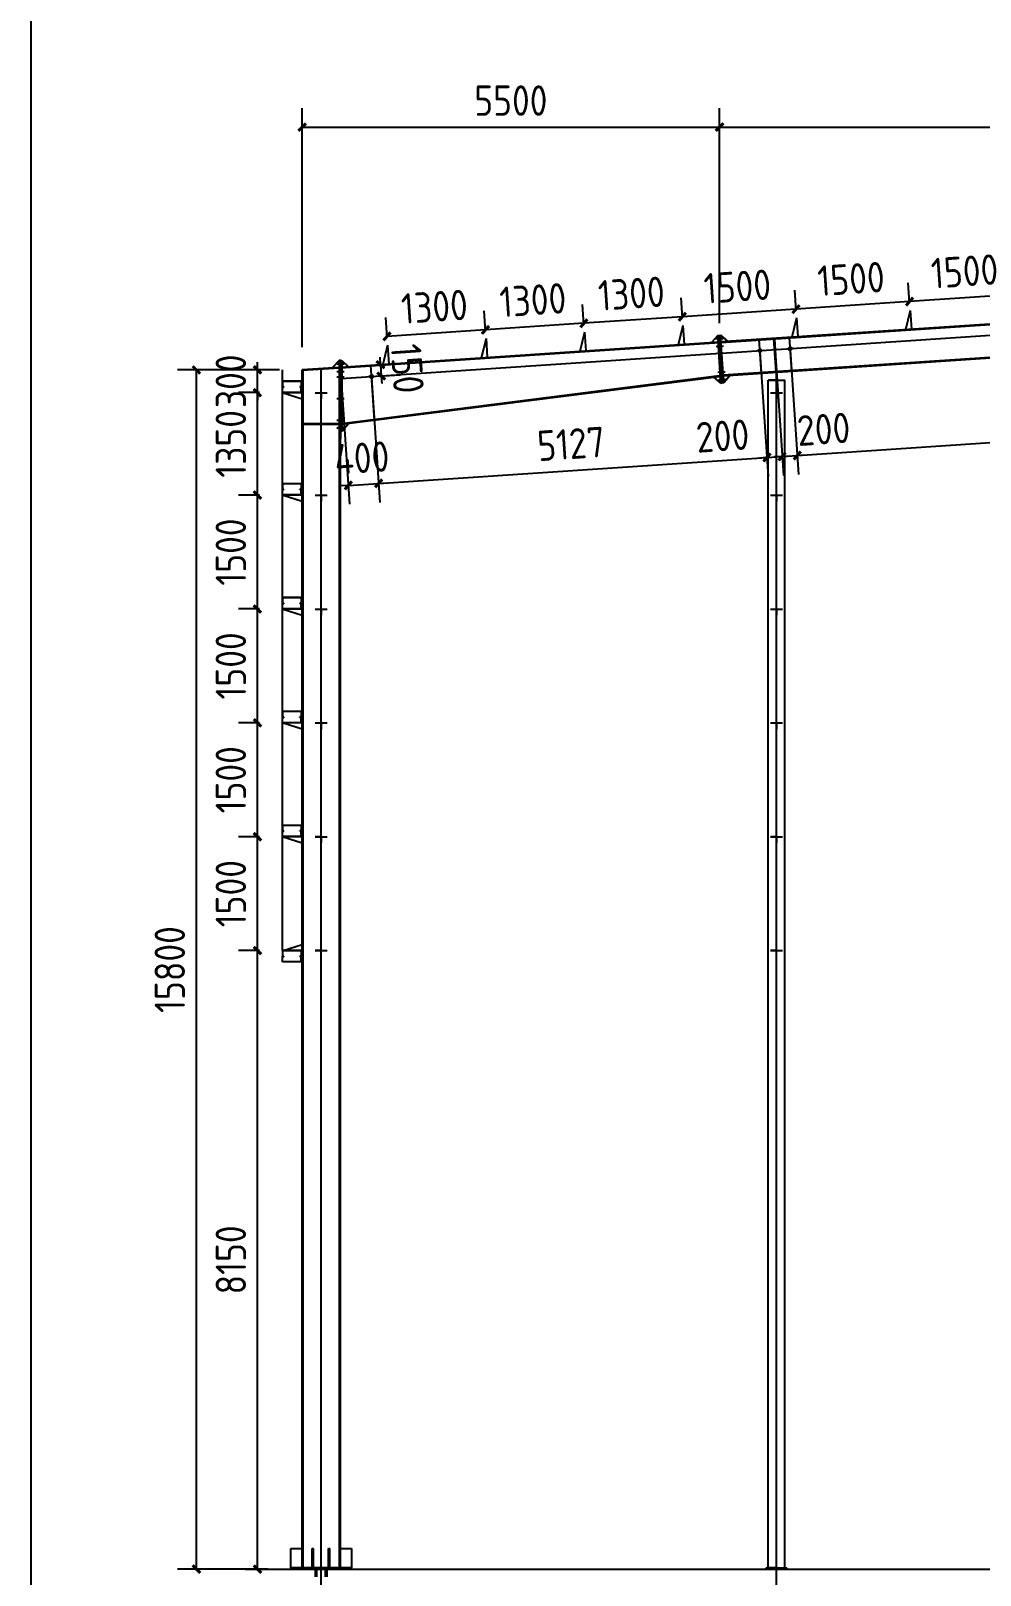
# Model space of a CAD drawing. Extents: x 424415 to 727970, y -73017 to 111783.
# Drawn here: x 664985 to 677490, y 54168 to 74512 of the extents above; entities that cross this region are included whole.
import ezdxf

# ---------------------------------------------------------------- set-up
doc = ezdxf.new("R2010")
doc.units = 0
doc.header["$LTSCALE"] = 1000
doc.header["$MEASUREMENT"] = 0
doc.layers.add('DOTE', color=1, linetype='Continuous')
doc.styles.get("Standard").update_dxf_attribs({"font": 'gbenor.shx', "bigfont": 'gbcbig.shx'})
doc.dimstyles.get("Standard").update_dxf_attribs({"dimscale": 100, "dimtxt": 3.5, "dimasz": 1, "dimexe": 2.5, "dimexo": 3, "dimgap": 1.5, "dimtad": 1, "dimdec": 0, "dimzin": 0, "dimdsep": 46, "dimtxsty": 'Standard', "dimblk": 'ARCHTICK', "dimcen": 0.09, "dimadec": 0, "dimazin": 0, "dimtfac": 1, "dimtdec": 0, "dimtix": 1, "dimtmove": 2, "dimatfit": 3, "dimfxl": 1, "dimtolj": 1, "dimtzin": 0, "dimarcsym": 0})

# ---------------------------------------------------------------- blocks, each defined once
blk = doc.blocks.new('_ArchTick')
at = {"color": 0, "linetype": 'ByBlock', "const_width": 0.4}
blk.add_lwpolyline([(-0.5, -0.5), (0.5, 0.5)], dxfattribs=at)
blk = doc.blocks.new('*D1736')
at = {"color": 3, "lineweight": -2}
for p, q in [((668558, 70346), (668558, 73494)), ((674058, 70663), (674058, 73494)), ((668558, 73244), (674058, 73244))]:
    blk.add_line(p, q, dxfattribs=at)
at = {"layer": 'Defpoints', "color": 0}
for p in [(674058, 73244), (674058, 70363), (668558, 70046)]:
    blk.add_point(p, dxfattribs=at)
at = {"color": 3, "lineweight": -2, "xscale": 100, "yscale": 100, "zscale": 100, "rotation": 180}
blk.add_blockref('_ArchTick', (668558, 73244), dxfattribs=at)
at = {"color": 3, "lineweight": -2, "xscale": 100, "yscale": 100, "zscale": 100}
blk.add_blockref('_ArchTick', (674058, 73244), dxfattribs=at)
at = {"color": 0, "insert": (671308, 73594), "char_height": 400, "attachment_point": 5}
blk.add_mtext('\\A1;5500', dxfattribs=at)
blk = doc.blocks.new('*D1741')
at = {"color": 3, "lineweight": -2}
for p, q in [((674058, 70711), (674058, 73494)), ((683558, 71344), (683558, 73494)), ((674058, 73244), (683558, 73244))]:
    blk.add_line(p, q, dxfattribs=at)
at = {"layer": 'Defpoints', "color": 0}
for p in [(683558, 73244), (683558, 71044), (674058, 70411)]:
    blk.add_point(p, dxfattribs=at)
at = {"color": 3, "lineweight": -2, "xscale": 100, "yscale": 100, "zscale": 100, "rotation": 180}
blk.add_blockref('_ArchTick', (674058, 73244), dxfattribs=at)
at = {"color": 3, "lineweight": -2, "xscale": 100, "yscale": 100, "zscale": 100}
blk.add_blockref('_ArchTick', (683558, 73244), dxfattribs=at)
at = {"color": 0, "insert": (678808, 73594), "char_height": 400, "attachment_point": 5}
blk.add_mtext('\\A1;9500', dxfattribs=at)
blk = doc.blocks.new('*D1743')
at = {"color": 3, "lineweight": -2}
for p, q in [((668258, 70046), (666915, 70046)), ((667165, 54246), (667165, 70046)), ((668108, 54246), (666915, 54246))]:
    blk.add_line(p, q, dxfattribs=at)
at = {"layer": 'Defpoints', "color": 0}
for p in [(667165, 70046), (668558, 70046), (668408, 54246)]:
    blk.add_point(p, dxfattribs=at)
at = {"color": 3, "lineweight": -2, "xscale": 100, "yscale": 100, "zscale": 100}
for p, rotation in [((667165, 70046), 90), ((667165, 54246), 270)]:
    blk.add_blockref('_ArchTick', p, dxfattribs=dict(at, rotation=rotation))
at = {"color": 0, "insert": (666815, 62146), "char_height": 400, "attachment_point": 5, "rotation": 90}
blk.add_mtext('\\A1;15800', dxfattribs=at)
blk = doc.blocks.new('*D1753')
at = {"color": 3, "lineweight": -2}
for p, q in [((678058, 71030), (678040, 71295)), ((676561, 70930), (676544, 71195)), ((678057, 71046), (676560, 70946))]:
    blk.add_line(p, q, dxfattribs=at)
at = {"layer": 'Defpoints', "color": 0}
for p in [(676560, 70946), (676568, 70830), (678065, 70930)]:
    blk.add_point(p, dxfattribs=at)
at = {"color": 3, "lineweight": -2, "xscale": 100, "yscale": 100, "zscale": 100}
for p, rotation in [((676560, 70946), 183.8140748341314), ((678057, 71046), 3.814074834131418)]:
    blk.add_blockref('_ArchTick', p, dxfattribs=dict(at, rotation=rotation))
at = {"color": 0, "insert": (677285, 71345), "char_height": 400, "attachment_point": 5, "rotation": 3.8141}
blk.add_mtext('\\A1;1500', dxfattribs=at)
blk = doc.blocks.new('*D1754')
at = {"color": 3, "lineweight": -2}
for p, q in [((675065, 70830), (675047, 71095)), ((676561, 70930), (676544, 71195)), ((676560, 70946), (675064, 70846))]:
    blk.add_line(p, q, dxfattribs=at)
at = {"layer": 'Defpoints', "color": 0}
for p in [(675064, 70846), (676568, 70830), (675071, 70731)]:
    blk.add_point(p, dxfattribs=at)
at = {"color": 3, "lineweight": -2, "xscale": 100, "yscale": 100, "zscale": 100}
for p, rotation in [((676560, 70946), 3.814074834131418), ((675064, 70846), 183.8140748341314)]:
    blk.add_blockref('_ArchTick', p, dxfattribs=dict(at, rotation=rotation))
at = {"color": 0, "insert": (675789, 71245), "char_height": 400, "attachment_point": 5, "rotation": 3.8141}
blk.add_mtext('\\A1;1500', dxfattribs=at)
blk = doc.blocks.new('*D1755')
at = {"color": 3, "lineweight": -2}
for p, q in [((675065, 70830), (675047, 71095)), ((673568, 70731), (673550, 70996)), ((675064, 70846), (673567, 70746))]:
    blk.add_line(p, q, dxfattribs=at)
at = {"layer": 'Defpoints', "color": 0}
for p in [(673567, 70746), (673575, 70631), (675071, 70731)]:
    blk.add_point(p, dxfattribs=at)
at = {"color": 3, "lineweight": -2, "xscale": 100, "yscale": 100, "zscale": 100}
for p, rotation in [((673567, 70746), 183.8140748341314), ((675064, 70846), 3.814074834131418)]:
    blk.add_blockref('_ArchTick', p, dxfattribs=dict(at, rotation=rotation))
at = {"color": 0, "insert": (674292, 71145), "char_height": 400, "attachment_point": 5, "rotation": 3.8141}
blk.add_mtext('\\A1;1500', dxfattribs=at)
blk = doc.blocks.new('*D1756')
at = {"color": 3, "lineweight": -2}
for p, q in [((672271, 70644), (672253, 70909)), ((673568, 70731), (673550, 70996)), ((673567, 70746), (672270, 70660))]:
    blk.add_line(p, q, dxfattribs=at)
at = {"layer": 'Defpoints', "color": 0}
for p in [(672270, 70660), (673575, 70631), (672278, 70544)]:
    blk.add_point(p, dxfattribs=at)
at = {"color": 3, "lineweight": -2, "xscale": 100, "yscale": 100, "zscale": 100}
for p, rotation in [((673567, 70746), 3.814074834131418), ((672270, 70660), 183.8140748341314)]:
    blk.add_blockref('_ArchTick', p, dxfattribs=dict(at, rotation=rotation))
at = {"color": 0, "insert": (672895, 71052), "char_height": 400, "attachment_point": 5, "rotation": 3.8141}
blk.add_mtext('\\A1;1300', dxfattribs=at)
blk = doc.blocks.new('*D1757')
at = {"color": 3, "lineweight": -2}
for p, q in [((670974, 70558), (670956, 70823)), ((672271, 70644), (672253, 70909)), ((672270, 70660), (670973, 70573))]:
    blk.add_line(p, q, dxfattribs=at)
at = {"layer": 'Defpoints', "color": 0}
for p in [(670973, 70573), (670980, 70458), (672278, 70544)]:
    blk.add_point(p, dxfattribs=at)
at = {"color": 3, "lineweight": -2, "xscale": 100, "yscale": 100, "zscale": 100}
for p, rotation in [((670973, 70573), 183.8140748341314), ((672270, 70660), 3.814074834131418)]:
    blk.add_blockref('_ArchTick', p, dxfattribs=dict(at, rotation=rotation))
at = {"color": 0, "insert": (671598, 70966), "char_height": 400, "attachment_point": 5, "rotation": 3.8141}
blk.add_mtext('\\A1;1300', dxfattribs=at)
blk = doc.blocks.new('*D1758')
at = {"color": 3, "lineweight": -2}
for p, q in [((670974, 70558), (670956, 70823)), ((669677, 70471), (669659, 70736)), ((670973, 70573), (669676, 70487))]:
    blk.add_line(p, q, dxfattribs=at)
at = {"layer": 'Defpoints', "color": 0}
for p in [(669676, 70487), (670980, 70458), (669683, 70371)]:
    blk.add_point(p, dxfattribs=at)
at = {"color": 3, "lineweight": -2, "xscale": 100, "yscale": 100, "zscale": 100}
for p, rotation in [((670973, 70573), 3.814074834131418), ((669676, 70487), 183.8140748341314)]:
    blk.add_blockref('_ArchTick', p, dxfattribs=dict(at, rotation=rotation))
at = {"color": 0, "insert": (670301, 70879), "char_height": 400, "attachment_point": 5, "rotation": 3.8141}
blk.add_mtext('\\A1;1300', dxfattribs=at)
blk = doc.blocks.new('*D1946')
at = {"color": 3, "lineweight": -2}
for p, q in [((667998, 62396), (667719, 62396)), ((667969, 54246), (667969, 62396)), ((668108, 54246), (667719, 54246))]:
    blk.add_line(p, q, dxfattribs=at)
at = {"layer": 'Defpoints', "color": 0}
for p in [(667969, 62396), (668298, 62396), (668408, 54246)]:
    blk.add_point(p, dxfattribs=at)
at = {"color": 3, "lineweight": -2, "xscale": 100, "yscale": 100, "zscale": 100}
for p, rotation in [((667969, 62396), 90), ((667969, 54246), 270)]:
    blk.add_blockref('_ArchTick', p, dxfattribs=dict(at, rotation=rotation))
at = {"color": 0, "insert": (667619, 58321), "char_height": 400, "attachment_point": 5, "rotation": 90}
blk.add_mtext('\\A1;8150', dxfattribs=at)
blk = doc.blocks.new('*D1947')
at = {"color": 3, "lineweight": -2}
for p, q in [((667998, 63896), (667719, 63896)), ((667969, 62396), (667969, 63896)), ((667998, 62396), (667719, 62396))]:
    blk.add_line(p, q, dxfattribs=at)
at = {"layer": 'Defpoints', "color": 0}
for p in [(667969, 63896), (668298, 63896), (668298, 62396)]:
    blk.add_point(p, dxfattribs=at)
at = {"color": 3, "lineweight": -2, "xscale": 100, "yscale": 100, "zscale": 100}
for p, rotation in [((667969, 63896), 90), ((667969, 62396), 270)]:
    blk.add_blockref('_ArchTick', p, dxfattribs=dict(at, rotation=rotation))
at = {"color": 0, "insert": (667619, 63146), "char_height": 400, "attachment_point": 5, "rotation": 90}
blk.add_mtext('\\A1;1500', dxfattribs=at)
blk = doc.blocks.new('*D1948')
at = {"color": 3, "lineweight": -2}
for p, q in [((667998, 65396), (667719, 65396)), ((667969, 63896), (667969, 65396)), ((667998, 63896), (667719, 63896))]:
    blk.add_line(p, q, dxfattribs=at)
at = {"layer": 'Defpoints', "color": 0}
for p in [(667969, 65396), (668298, 65396), (668298, 63896)]:
    blk.add_point(p, dxfattribs=at)
at = {"color": 3, "lineweight": -2, "xscale": 100, "yscale": 100, "zscale": 100}
for p, rotation in [((667969, 65396), 90), ((667969, 63896), 270)]:
    blk.add_blockref('_ArchTick', p, dxfattribs=dict(at, rotation=rotation))
at = {"color": 0, "insert": (667619, 64646), "char_height": 400, "attachment_point": 5, "rotation": 90}
blk.add_mtext('\\A1;1500', dxfattribs=at)
blk = doc.blocks.new('*D1949')
at = {"color": 3, "lineweight": -2}
for p, q in [((667998, 66896), (667719, 66896)), ((667969, 65396), (667969, 66896)), ((667998, 65396), (667719, 65396))]:
    blk.add_line(p, q, dxfattribs=at)
at = {"layer": 'Defpoints', "color": 0}
for p in [(667969, 66896), (668298, 66896), (668298, 65396)]:
    blk.add_point(p, dxfattribs=at)
at = {"color": 3, "lineweight": -2, "xscale": 100, "yscale": 100, "zscale": 100}
for p, rotation in [((667969, 66896), 90), ((667969, 65396), 270)]:
    blk.add_blockref('_ArchTick', p, dxfattribs=dict(at, rotation=rotation))
at = {"color": 0, "insert": (667619, 66146), "char_height": 400, "attachment_point": 5, "rotation": 90}
blk.add_mtext('\\A1;1500', dxfattribs=at)
blk = doc.blocks.new('*D1950')
at = {"color": 3, "lineweight": -2}
for p, q in [((667998, 68396), (667719, 68396)), ((667969, 66896), (667969, 68396)), ((667998, 66896), (667719, 66896))]:
    blk.add_line(p, q, dxfattribs=at)
at = {"layer": 'Defpoints', "color": 0}
for p in [(667969, 68396), (668298, 68396), (668298, 66896)]:
    blk.add_point(p, dxfattribs=at)
at = {"color": 3, "lineweight": -2, "xscale": 100, "yscale": 100, "zscale": 100}
for p, rotation in [((667969, 68396), 90), ((667969, 66896), 270)]:
    blk.add_blockref('_ArchTick', p, dxfattribs=dict(at, rotation=rotation))
at = {"color": 0, "insert": (667619, 67646), "char_height": 400, "attachment_point": 5, "rotation": 90}
blk.add_mtext('\\A1;1500', dxfattribs=at)
blk = doc.blocks.new('*D1951')
at = {"color": 3, "lineweight": -2}
for p, q in [((667998, 69746), (667719, 69746)), ((667969, 68396), (667969, 69746)), ((667998, 68396), (667719, 68396))]:
    blk.add_line(p, q, dxfattribs=at)
at = {"layer": 'Defpoints', "color": 0}
for p in [(667969, 69746), (668298, 69746), (668298, 68396)]:
    blk.add_point(p, dxfattribs=at)
at = {"color": 3, "lineweight": -2, "xscale": 100, "yscale": 100, "zscale": 100}
for p, rotation in [((667969, 69746), 90), ((667969, 68396), 270)]:
    blk.add_blockref('_ArchTick', p, dxfattribs=dict(at, rotation=rotation))
at = {"color": 0, "insert": (667619, 69071), "char_height": 400, "attachment_point": 5, "rotation": 90}
blk.add_mtext('\\A1;1350', dxfattribs=at)
blk = doc.blocks.new('*D1952')
at = {"color": 3, "lineweight": -2}
for p, q in [((668258, 70046), (667719, 70046)), ((667969, 70046), (667969, 70146)), ((667969, 69746), (667969, 70046)), ((667998, 69746), (667719, 69746)), ((667969, 69746), (667969, 69646))]:
    blk.add_line(p, q, dxfattribs=at)
at = {"layer": 'Defpoints', "color": 0}
for p in [(667969, 70046), (668558, 70046), (668298, 69746)]:
    blk.add_point(p, dxfattribs=at)
at = {"color": 3, "lineweight": -2, "xscale": 100, "yscale": 100, "zscale": 100}
for p, rotation in [((667969, 70046), 270), ((667969, 69746), 90)]:
    blk.add_blockref('_ArchTick', p, dxfattribs=dict(at, rotation=rotation))
at = {"color": 0, "insert": (667619, 69896), "char_height": 400, "attachment_point": 5, "rotation": 90}
blk.add_mtext('\\A1;300', dxfattribs=at)
blk = doc.blocks.new('*D2203')
at = {"color": 3, "lineweight": -2}
for p, q in [((668558, 70346), (668558, 73494)), ((674058, 70663), (674058, 73494)), ((668558, 73244), (674058, 73244))]:
    blk.add_line(p, q, dxfattribs=at)
at = {"layer": 'Defpoints', "color": 0}
for p in [(674058, 73244), (674058, 70363), (668558, 70046)]:
    blk.add_point(p, dxfattribs=at)
at = {"color": 3, "lineweight": -2, "xscale": 100, "yscale": 100, "zscale": 100, "rotation": 180}
blk.add_blockref('_ArchTick', (668558, 73244), dxfattribs=at)
at = {"color": 3, "lineweight": -2, "xscale": 100, "yscale": 100, "zscale": 100}
blk.add_blockref('_ArchTick', (674058, 73244), dxfattribs=at)
at = {"color": 0, "insert": (671308, 73594), "char_height": 400, "attachment_point": 5}
blk.add_mtext('\\A1;5500', dxfattribs=at)
blk = doc.blocks.new('*D2212')
at = {"color": 3, "lineweight": -2}
for p, q in [((669469, 70006), (669583, 68301)), ((669070, 69980), (669184, 68275)), ((669167, 68524), (669067, 68518)), ((669167, 68524), (669566, 68551)), ((669566, 68551), (669666, 68557))]:
    blk.add_line(p, q, dxfattribs=at)
at = {"layer": 'Defpoints', "color": 0}
for p in [(669064, 70079), (669463, 70106), (669566, 68551)]:
    blk.add_point(p, dxfattribs=at)
at = {"color": 3, "lineweight": -2, "xscale": 100, "yscale": 100, "zscale": 100}
for p, rotation in [((669167, 68524), 3.814074834281618), ((669566, 68551), 183.8140748342816)]:
    blk.add_blockref('_ArchTick', p, dxfattribs=dict(at, rotation=rotation))
at = {"color": 0, "insert": (669344, 68887), "char_height": 400, "attachment_point": 5, "rotation": 3.8141}
blk.add_mtext('\\A1;400', dxfattribs=at)
blk = doc.blocks.new('*D2213')
at = {"color": 3, "lineweight": -2}
for p, q in [((674585, 70347), (674698, 68642)), ((669469, 70006), (669583, 68301)), ((669566, 68551), (674682, 68892))]:
    blk.add_line(p, q, dxfattribs=at)
at = {"layer": 'Defpoints', "color": 0}
for p in [(674578, 70447), (669463, 70106), (674682, 68892)]:
    blk.add_point(p, dxfattribs=at)
at = {"color": 3, "lineweight": -2, "xscale": 100, "yscale": 100, "zscale": 100}
for p, rotation in [((674682, 68892), 3.814074834281624), ((669566, 68551), 183.8140748342816)]:
    blk.add_blockref('_ArchTick', p, dxfattribs=dict(at, rotation=rotation))
at = {"color": 0, "insert": (672101, 69071), "char_height": 400, "attachment_point": 5, "rotation": 3.8141}
blk.add_mtext('\\A1;5127', dxfattribs=at)
blk = doc.blocks.new('*D2214')
at = {"color": 3, "lineweight": -2}
for p, q in [((674585, 70347), (674698, 68642)), ((674784, 70361), (674898, 68656)), ((674682, 68892), (674582, 68885)), ((674682, 68892), (674881, 68905)), ((674881, 68905), (674981, 68912))]:
    blk.add_line(p, q, dxfattribs=at)
at = {"layer": 'Defpoints', "color": 0}
for p in [(674578, 70447), (674778, 70460), (674881, 68905)]:
    blk.add_point(p, dxfattribs=at)
at = {"color": 3, "lineweight": -2, "xscale": 100, "yscale": 100, "zscale": 100}
for p, rotation in [((674682, 68892), 3.814074834281618), ((674881, 68905), 183.8140748342816)]:
    blk.add_blockref('_ArchTick', p, dxfattribs=dict(at, rotation=rotation))
at = {"color": 0, "insert": (674097, 69176), "char_height": 400, "attachment_point": 5, "rotation": 3.8141}
blk.add_mtext('\\A1;200', dxfattribs=at)
blk = doc.blocks.new('*D2215')
at = {"color": 3, "lineweight": -2}
for p, q in [((682585, 70881), (682698, 69176)), ((674984, 70374), (675098, 68669)), ((675081, 68918), (682682, 69425))]:
    blk.add_line(p, q, dxfattribs=at)
at = {"layer": 'Defpoints', "color": 0}
for p in [(682578, 70980), (674977, 70474), (682682, 69425)]:
    blk.add_point(p, dxfattribs=at)
at = {"color": 3, "lineweight": -2, "xscale": 100, "yscale": 100, "zscale": 100}
for p, rotation in [((682682, 69425), 3.814074834281624), ((675081, 68918), 183.8140748342816)]:
    blk.add_blockref('_ArchTick', p, dxfattribs=dict(at, rotation=rotation))
at = {"color": 0, "insert": (678858, 69521), "char_height": 400, "attachment_point": 5, "rotation": 3.8141}
blk.add_mtext('\\A1;7618', dxfattribs=at)
blk = doc.blocks.new('*D2220')
at = {"color": 3, "lineweight": -2}
for p, q in [((674784, 70361), (674898, 68656)), ((674984, 70374), (675098, 68669)), ((674881, 68905), (674782, 68899)), ((674881, 68905), (675081, 68918)), ((675081, 68918), (675181, 68925))]:
    blk.add_line(p, q, dxfattribs=at)
at = {"layer": 'Defpoints', "color": 0}
for p in [(674778, 70460), (674977, 70474), (675081, 68918)]:
    blk.add_point(p, dxfattribs=at)
at = {"color": 3, "lineweight": -2, "xscale": 100, "yscale": 100, "zscale": 100}
for p, rotation in [((674881, 68905), 3.814074834281698), ((675081, 68918), 183.8140748342816)]:
    blk.add_blockref('_ArchTick', p, dxfattribs=dict(at, rotation=rotation))
at = {"color": 0, "insert": (675428, 69265), "char_height": 400, "attachment_point": 5, "rotation": 3.8141}
blk.add_mtext('\\A1;200', dxfattribs=at)
blk = doc.blocks.new('*D2221')
at = {"color": 3, "lineweight": -2}
for p, q in [((669590, 70115), (669584, 70214)), ((669563, 70113), (669840, 70131)), ((669590, 70115), (669600, 69965)), ((669572, 69963), (669850, 69982)), ((669600, 69965), (669607, 69865))]:
    blk.add_line(p, q, dxfattribs=at)
at = {"layer": 'Defpoints', "color": 0}
for p in [(669463, 70106), (669473, 69956), (669600, 69965)]:
    blk.add_point(p, dxfattribs=at)
at = {"color": 3, "lineweight": -2, "xscale": 100, "yscale": 100, "zscale": 100}
for p, rotation in [((669590, 70115), 273.8140748350672), ((669600, 69965), 93.81407483506719)]:
    blk.add_blockref('_ArchTick', p, dxfattribs=dict(at, rotation=rotation))
at = {"color": 0, "insert": (669944, 70063), "char_height": 400, "attachment_point": 5, "rotation": 273.8141}
blk.add_mtext('\\A1;150', dxfattribs=at)

msp = doc.modelspace()

# ---------------------------------------------------------------- linework, layer by layer
for p, q in [((683557.6, 71045.8), (674075.5, 70413.6)), ((683558.2, 71035.8), (674076.2, 70403.6)), ((683567.5, 70896.1), (674085.5, 70263.9)), ((676568.1, 70830.3), (676504.9, 70575.6)), ((676568.1, 70830.3), (676584.7, 70580.9)), ((673574.7, 70630.8), (673511.5, 70376)), ((673574.7, 70630.8), (673591.3, 70381.3)), ((683586.7, 70606.7), (674104.8, 69974.6)), ((683587.4, 70596.7), (674105.5, 69964.6)), ((675071.4, 70730.6), (675008.2, 70475.8)), ((675071.4, 70730.6), (675088, 70481.1)), ((674057.6, 70412.4), (669063.6, 70079.5)), ((674058.2, 70402.4), (669064.2, 70069.5)), ((670980.5, 70457.8), (670917.3, 70203.1)), ((670980.5, 70457.8), (670997.1, 70208.4)), ((672277.6, 70544.3), (672214.4, 70289.5)), ((672277.6, 70544.3), (672294.2, 70294.9)), ((674033.6, 70501), (673949.8, 70405.2)), ((674006.7, 70454.1), (674102.5, 70460.5)), ((674026, 70465.4), (674081.8, 70469.2)), ((674027.3, 70445.5), (674083.2, 70449.2)), ((674033.6, 70501), (674069.5, 70503.4)), ((674075.5, 69873.1), (674033.6, 70501)), ((674093.4, 69875.4), (674051.6, 70502.2)), ((674111.3, 69877.7), (674069.5, 70503.4)), ((674069.5, 70503.4), (674165.3, 70419.6)), ((674067.5, 70262.8), (669073.5, 69929.8)), ((669683.4, 70371.4), (669620.2, 70116.6)), ((669683.4, 70371.4), (669700, 70121.9)), ((674013.3, 70354.3), (674109.1, 70360.7)), ((674032.6, 70365.7), (674088.5, 70369.4)), ((674034, 70345.7), (674089.8, 70349.4)), ((674634, 70300.4), (674542.2, 70294.5)), ((674602.3, 70309.4), (674572.4, 70307.5)), ((674603.7, 70287.4), (674573.8, 70285.5)), ((674586.1, 70328.4), (674590.1, 70266.5)), ((675033.1, 70327), (674941.3, 70321.1)), ((675001.4, 70336), (674971.5, 70334.1)), ((675002.8, 70314.1), (674972.9, 70312.1)), ((674985.2, 70355), (674989.2, 70293.1)), ((668297.6, 62395.8), (668297.6, 70045.8)), ((669045.6, 70078.3), (668557.6, 70045.8)), ((669046.2, 70068.3), (668557.6, 70035.7)), ((668557.6, 54265.8), (668557.6, 70045.8)), ((668569.6, 54265.8), (668569.6, 70036.5)), ((669015.6, 70124.5), (669111.6, 70124.5)), ((669015.6, 70024.5), (669111.6, 70024.5)), ((669063.6, 70169.5), (669045.6, 70169.5)), ((669045.6, 70169.5), (669045.6, 69139.5)), ((669045.6, 70045.8), (669045.6, 54265.8)), ((669063.6, 70169.5), (669063.6, 69139.5)), ((669063.6, 70169.5), (669081.6, 70169.5)), ((669081.6, 70169.5), (669081.6, 69239.5)), ((669081.6, 70169.5), (669170.2, 70086.6)), ((669470.7, 69987.4), (669474.7, 69925.5)), ((674035.9, 70015.1), (674131.7, 70021.5)), ((674055.2, 70026.4), (674111.1, 70030.1)), ((674056.6, 70006.5), (674112.4, 70010.2)), ((669015.6, 69954.5), (669111.6, 69954.5)), ((669045.6, 69334.5), (674086.1, 69975.1)), ((669045.6, 69324.4), (674087.4, 69965.2)), ((669518.6, 69959.4), (669426.8, 69953.5)), ((669487, 69968.4), (669457, 69966.4)), ((669488.4, 69946.4), (669458.5, 69944.5)), ((674075.5, 69873.1), (673980.2, 69951.6)), ((674042.6, 69915.3), (674138.4, 69921.7)), ((674061.9, 69926.6), (674117.8, 69930.4)), ((674063.2, 69906.7), (674119.1, 69910.4)), ((674075.5, 69873.1), (674111.3, 69877.7)), ((674111.3, 69877.7), (674193.1, 69970.5)), ((674697.6, 54265.8), (674697.6, 69911.4)), ((674807.6, 69911.4), (674697.6, 69911.4)), ((674697.6, 69911.4), (674917.6, 69911.4)), ((674917.6, 54265.8), (674917.6, 69911.4)), ((668557.6, 69745.8), (668307.6, 69745.8)), ((668557.6, 69745.8), (668307.6, 69745.8)), ((668307.6, 69745.8), (668557.6, 69665.8)), ((669015.6, 69669.5), (669111.6, 69669.5)), ((669015.6, 69384.5), (669111.6, 69384.5)), ((669045.6, 69334.4), (668569.6, 69334.4)), ((669045.6, 69324.4), (668569.6, 69324.4)), ((669015.6, 69284.5), (669111.6, 69284.5)), ((669081.6, 69239.5), (669063.6, 69239.5)), ((669081.6, 69239.5), (669170.4, 69340.3)), ((669045.6, 69139.5), (669063.6, 69139.5)), ((669057.6, 69139.5), (669057.6, 54265.8)), ((668557.6, 68395.8), (668307.6, 68395.8)), ((668307.6, 68395.8), (668557.6, 68315.8)), ((668557.6, 66895.8), (668307.6, 66895.8)), ((668307.6, 66895.8), (668557.6, 66815.8)), ((668557.6, 65395.8), (668307.6, 65395.8)), ((668307.6, 65395.8), (668557.6, 65315.8)), ((668557.6, 63895.8), (668307.6, 63895.8)), ((668307.6, 63895.8), (668557.6, 63815.8)), ((668307.6, 62395.8), (668557.6, 62475.8)), ((668557.6, 62395.8), (668307.6, 62395.8)), ((668407.6, 54265.8), (668407.6, 54517.8)), ((668407.6, 54517.8), (668569.6, 54517.8)), ((668691.6, 54265.8), (668691.6, 54517.8)), ((668691.6, 54517.8), (668707.6, 54517.8)), ((668707.6, 54265.8), (668707.6, 54517.8)), ((668907.6, 54265.8), (668907.6, 54517.8)), ((668907.6, 54517.8), (668923.6, 54517.8)), ((668923.6, 54265.8), (668923.6, 54517.8)), ((669045.6, 54517.8), (669207.6, 54517.8)), ((669207.6, 54517.8), (669207.6, 54265.8)), ((668407.6, 54267.8), (668407.6, 54245.8)), ((669207.6, 54265.8), (668407.6, 54265.8)), ((668407.6, 54245.8), (669207.6, 54245.8)), ((669207.6, 54245.8), (668407.6, 54245.8)), ((669207.6, 54245.8), (669207.6, 54267.8)), ((674672.6, 54265.8), (674942.6, 54265.8)), ((674672.6, 54245.8), (674672.6, 54265.8)), ((674672.6, 54245.8), (674942.6, 54245.8)), ((674807.6, 54265.8), (674697.6, 54265.8)), ((674942.6, 54245.8), (674942.6, 54265.8))]:
    msp.add_line(p, q)
at = {"color": 0}
for p, q in [((674026, 70465.4), (674027.3, 70445.5)), ((674072.5, 70458.5), (674082.5, 70459.2)), ((674082.5, 70459.2), (674081.8, 70469.2)), ((674081.8, 70469.2), (674083.2, 70449.2)), ((674801.9, 70021.1), (674773.3, 70450.1)), ((674811.9, 70021.7), (674783.3, 70450.8)), ((674032.6, 70365.7), (674034, 70345.7)), ((674079.2, 70358.7), (674089.2, 70359.4)), ((674089.2, 70359.4), (674088.5, 70369.4)), ((674088.5, 70369.4), (674089.8, 70349.4)), ((669045.6, 70169.5), (668954.6, 70072.2)), ((669035.6, 70124.5), (669035.6, 70134.5)), ((669091.6, 70134.5), (669035.6, 70134.5)), ((669045.6, 70124.5), (669035.6, 70124.5)), ((669035.6, 70124.5), (669035.6, 70114.5)), ((669091.6, 70114.5), (669035.6, 70114.5)), ((669035.6, 70024.5), (669035.6, 70034.5)), ((669091.6, 70034.5), (669035.6, 70034.5)), ((669045.6, 70024.5), (669035.6, 70024.5)), ((669035.6, 70024.5), (669035.6, 70014.5)), ((669091.6, 70014.5), (669035.6, 70014.5)), ((669081.6, 70124.5), (669091.6, 70124.5)), ((669081.6, 70024.5), (669091.6, 70024.5)), ((669091.6, 70124.5), (669091.6, 70134.5)), ((669091.6, 70124.5), (669091.6, 70114.5)), ((669091.6, 70024.5), (669091.6, 70034.5)), ((669091.6, 70024.5), (669091.6, 70014.5)), ((674055.2, 70026.4), (674056.6, 70006.5)), ((674101.8, 70019.5), (674111.8, 70020.2)), ((674111.8, 70020.2), (674111.1, 70030.1)), ((674111.1, 70030.1), (674112.4, 70010.2)), ((669035.6, 69954.5), (669035.6, 69964.5)), ((669091.6, 69964.5), (669035.6, 69964.5)), ((669045.6, 69954.5), (669035.6, 69954.5)), ((669035.6, 69954.5), (669035.6, 69944.5)), ((669091.6, 69944.5), (669035.6, 69944.5)), ((669081.6, 69954.5), (669091.6, 69954.5)), ((669091.6, 69954.5), (669091.6, 69964.5)), ((669091.6, 69954.5), (669091.6, 69944.5)), ((674061.9, 69926.6), (674063.2, 69906.7)), ((674108.5, 69919.7), (674118.4, 69920.4)), ((674118.4, 69920.4), (674117.8, 69930.4)), ((674117.8, 69930.4), (674119.1, 69910.4)), ((668727.6, 69745.8), (668887.6, 69745.8)), ((668807.6, 69745.8), (668807.6, 69665.8)), ((669035.6, 69669.5), (669035.6, 69679.5)), ((669091.6, 69679.5), (669035.6, 69679.5)), ((669045.6, 69669.5), (669035.6, 69669.5)), ((669035.6, 69669.5), (669035.6, 69659.5)), ((669091.6, 69659.5), (669035.6, 69659.5)), ((669081.6, 69669.5), (669091.6, 69669.5)), ((669091.6, 69669.5), (669091.6, 69679.5)), ((669091.6, 69669.5), (669091.6, 69659.5)), ((674727.6, 69745.8), (674887.6, 69745.8)), ((674807.6, 69745.8), (674807.6, 69665.8)), ((669035.6, 69384.5), (669035.6, 69394.5)), ((669091.6, 69394.5), (669035.6, 69394.5)), ((669045.6, 69384.5), (669035.6, 69384.5)), ((669035.6, 69384.5), (669035.6, 69374.5)), ((669091.6, 69374.5), (669035.6, 69374.5)), ((669081.6, 69384.5), (669091.6, 69384.5)), ((669091.6, 69384.5), (669091.6, 69394.5)), ((669091.6, 69384.5), (669091.6, 69374.5)), ((669035.6, 69284.5), (669035.6, 69294.5)), ((669091.6, 69294.5), (669035.6, 69294.5)), ((669045.6, 69284.5), (669035.6, 69284.5)), ((669035.6, 69284.5), (669035.6, 69274.5)), ((669091.6, 69274.5), (669035.6, 69274.5)), ((669081.6, 69284.5), (669091.6, 69284.5)), ((669091.6, 69284.5), (669091.6, 69294.5)), ((669091.6, 69284.5), (669091.6, 69274.5)), ((668727.6, 68394.7), (668887.6, 68394.7)), ((668807.6, 68394.7), (668807.6, 68314.7)), ((674727.6, 68394.7), (674887.6, 68394.7)), ((674807.6, 68394.7), (674807.6, 68314.7)), ((668727.6, 66894.7), (668887.6, 66894.7)), ((668807.6, 66894.7), (668807.6, 66814.7)), ((674727.6, 66894.7), (674887.6, 66894.7)), ((674807.6, 66894.7), (674807.6, 66814.7)), ((668727.6, 65394.7), (668887.6, 65394.7)), ((668807.6, 65394.7), (668807.6, 65314.7)), ((674727.6, 65394.7), (674887.6, 65394.7)), ((674807.6, 65394.7), (674807.6, 65314.7)), ((668807.6, 63894.7), (668727.6, 63894.7)), ((668727.6, 63894.7), (668887.6, 63894.7)), ((668807.6, 63894.7), (668807.6, 63814.7)), ((674807.6, 63894.7), (674727.6, 63894.7)), ((674727.6, 63894.7), (674887.6, 63894.7)), ((674807.6, 63894.7), (674807.6, 63814.7)), ((668807.6, 62395.8), (668807.6, 62475.8)), ((674807.6, 62395.8), (674807.6, 62475.8)), ((668807.6, 62395.8), (668727.6, 62395.8)), ((668727.6, 62395.8), (668887.6, 62395.8)), ((674807.6, 62395.8), (674727.6, 62395.8)), ((674727.6, 62395.8), (674887.6, 62395.8))]:
    msp.add_line(p, q, dxfattribs=at)
at = {"color": 1}
for p, q in [((674608, 69998.1), (674578.1, 70447.1)), ((674807.6, 70011.4), (674777.6, 70460.4)), ((675007.1, 70024.7), (674977.2, 70473.7)), ((669510.8, 69384.7), (669462.7, 70106.1))]:
    msp.add_line(p, q, dxfattribs=at)
at = {"color": 6}
for p, q in [((668547.6, 69895.8), (668297.6, 69895.8)), ((668297.6, 69895.8), (668297.6, 69820.8)), ((668297.6, 69820.8), (668317.6, 69820.8)), ((668297.6, 69745.8), (668297.6, 69820.8)), ((668297.6, 69820.8), (668317.6, 69820.8)), ((668545.1, 69893.3), (668300.1, 69893.3)), ((668300.1, 69893.3), (668300.1, 69823.3)), ((668300.1, 69823.3), (668317.6, 69823.3)), ((668300.1, 69748.3), (668300.1, 69818.3)), ((668300.1, 69818.3), (668317.6, 69818.3)), ((668317.6, 69820.8), (668317.6, 69823.3)), ((668317.6, 69820.8), (668317.6, 69818.3)), ((668545.1, 69823.3), (668527.6, 69823.3)), ((668527.6, 69820.8), (668527.6, 69823.3)), ((668547.6, 69820.8), (668527.6, 69820.8)), ((668547.6, 69820.8), (668527.6, 69820.8)), ((668527.6, 69820.8), (668527.6, 69818.3)), ((668545.1, 69818.3), (668527.6, 69818.3)), ((668545.1, 69893.3), (668545.1, 69823.3)), ((668545.1, 69748.3), (668545.1, 69818.3)), ((668547.6, 69895.8), (668547.6, 69820.8)), ((668547.6, 69745.8), (668547.6, 69820.8)), ((668547.6, 69745.8), (668297.6, 69745.8)), ((668545.1, 69748.3), (668300.1, 69748.3)), ((668547.6, 68545.8), (668297.6, 68545.8)), ((668297.6, 68545.8), (668297.6, 68470.8)), ((668297.6, 68470.8), (668317.6, 68470.8)), ((668297.6, 68395.8), (668297.6, 68470.8)), ((668297.6, 68470.8), (668317.6, 68470.8)), ((668547.6, 68395.8), (668297.6, 68395.8)), ((668545.1, 68543.3), (668300.1, 68543.3)), ((668300.1, 68543.3), (668300.1, 68473.3)), ((668300.1, 68473.3), (668317.6, 68473.3)), ((668300.1, 68398.3), (668300.1, 68468.3)), ((668300.1, 68468.3), (668317.6, 68468.3)), ((668545.1, 68398.3), (668300.1, 68398.3)), ((668317.6, 68470.8), (668317.6, 68473.3)), ((668317.6, 68470.8), (668317.6, 68468.3)), ((668545.1, 68473.3), (668527.6, 68473.3)), ((668527.6, 68470.8), (668527.6, 68473.3)), ((668547.6, 68470.8), (668527.6, 68470.8)), ((668547.6, 68470.8), (668527.6, 68470.8)), ((668527.6, 68470.8), (668527.6, 68468.3)), ((668545.1, 68468.3), (668527.6, 68468.3)), ((668545.1, 68543.3), (668545.1, 68473.3)), ((668545.1, 68398.3), (668545.1, 68468.3)), ((668547.6, 68545.8), (668547.6, 68470.8)), ((668547.6, 68395.8), (668547.6, 68470.8)), ((668547.6, 67045.8), (668297.6, 67045.8)), ((668297.6, 67045.8), (668297.6, 66970.8)), ((668297.6, 66970.8), (668317.6, 66970.8)), ((668297.6, 66895.8), (668297.6, 66970.8)), ((668297.6, 66970.8), (668317.6, 66970.8)), ((668545.1, 67043.3), (668300.1, 67043.3)), ((668300.1, 67043.3), (668300.1, 66973.3)), ((668300.1, 66973.3), (668317.6, 66973.3)), ((668300.1, 66898.3), (668300.1, 66968.3)), ((668300.1, 66968.3), (668317.6, 66968.3)), ((668317.6, 66970.8), (668317.6, 66973.3)), ((668317.6, 66970.8), (668317.6, 66968.3)), ((668545.1, 66973.3), (668527.6, 66973.3)), ((668527.6, 66970.8), (668527.6, 66973.3)), ((668547.6, 66970.8), (668527.6, 66970.8)), ((668547.6, 66970.8), (668527.6, 66970.8)), ((668527.6, 66970.8), (668527.6, 66968.3)), ((668545.1, 66968.3), (668527.6, 66968.3)), ((668545.1, 67043.3), (668545.1, 66973.3)), ((668545.1, 66898.3), (668545.1, 66968.3)), ((668547.6, 67045.8), (668547.6, 66970.8)), ((668547.6, 66895.8), (668547.6, 66970.8)), ((668547.6, 66895.8), (668297.6, 66895.8)), ((668545.1, 66898.3), (668300.1, 66898.3)), ((668547.6, 65545.8), (668297.6, 65545.8)), ((668297.6, 65545.8), (668297.6, 65470.8)), ((668545.1, 65543.3), (668300.1, 65543.3)), ((668300.1, 65543.3), (668300.1, 65473.3)), ((668545.1, 65543.3), (668545.1, 65473.3)), ((668547.6, 65545.8), (668547.6, 65470.8)), ((668297.6, 65470.8), (668317.6, 65470.8)), ((668297.6, 65395.8), (668297.6, 65470.8)), ((668297.6, 65470.8), (668317.6, 65470.8)), ((668547.6, 65395.8), (668297.6, 65395.8)), ((668300.1, 65473.3), (668317.6, 65473.3)), ((668300.1, 65398.3), (668300.1, 65468.3)), ((668300.1, 65468.3), (668317.6, 65468.3)), ((668545.1, 65398.3), (668300.1, 65398.3)), ((668317.6, 65470.8), (668317.6, 65473.3)), ((668317.6, 65470.8), (668317.6, 65468.3)), ((668545.1, 65473.3), (668527.6, 65473.3)), ((668527.6, 65470.8), (668527.6, 65473.3)), ((668547.6, 65470.8), (668527.6, 65470.8)), ((668547.6, 65470.8), (668527.6, 65470.8)), ((668527.6, 65470.8), (668527.6, 65468.3)), ((668545.1, 65468.3), (668527.6, 65468.3)), ((668545.1, 65398.3), (668545.1, 65468.3)), ((668547.6, 65395.8), (668547.6, 65470.8)), ((668547.6, 64045.8), (668297.6, 64045.8)), ((668297.6, 64045.8), (668297.6, 63970.8)), ((668297.6, 63970.8), (668317.6, 63970.8)), ((668297.6, 63895.8), (668297.6, 63970.8)), ((668297.6, 63970.8), (668317.6, 63970.8)), ((668547.6, 63895.8), (668297.6, 63895.8)), ((668545.1, 64043.3), (668300.1, 64043.3)), ((668300.1, 64043.3), (668300.1, 63973.3)), ((668300.1, 63973.3), (668317.6, 63973.3)), ((668300.1, 63898.3), (668300.1, 63968.3)), ((668300.1, 63968.3), (668317.6, 63968.3)), ((668545.1, 63898.3), (668300.1, 63898.3)), ((668317.6, 63970.8), (668317.6, 63973.3)), ((668317.6, 63970.8), (668317.6, 63968.3)), ((668545.1, 63973.3), (668527.6, 63973.3)), ((668527.6, 63970.8), (668527.6, 63973.3)), ((668547.6, 63970.8), (668527.6, 63970.8)), ((668547.6, 63970.8), (668527.6, 63970.8)), ((668527.6, 63970.8), (668527.6, 63968.3)), ((668545.1, 63968.3), (668527.6, 63968.3)), ((668545.1, 64043.3), (668545.1, 63973.3)), ((668545.1, 63898.3), (668545.1, 63968.3)), ((668547.6, 64045.8), (668547.6, 63970.8)), ((668547.6, 63895.8), (668547.6, 63970.8)), ((668547.6, 62395.8), (668297.6, 62395.8)), ((668297.6, 62395.8), (668297.6, 62320.8)), ((668297.6, 62320.8), (668317.6, 62320.8)), ((668297.6, 62245.8), (668297.6, 62320.8)), ((668297.6, 62320.8), (668317.6, 62320.8)), ((668545.1, 62393.3), (668300.1, 62393.3)), ((668300.1, 62393.3), (668300.1, 62323.3)), ((668300.1, 62323.3), (668317.6, 62323.3)), ((668300.1, 62248.3), (668300.1, 62318.3)), ((668300.1, 62318.3), (668317.6, 62318.3)), ((668317.6, 62320.8), (668317.6, 62323.3)), ((668317.6, 62320.8), (668317.6, 62318.3)), ((668545.1, 62323.3), (668527.6, 62323.3)), ((668527.6, 62320.8), (668527.6, 62323.3)), ((668547.6, 62320.8), (668527.6, 62320.8)), ((668547.6, 62320.8), (668527.6, 62320.8)), ((668527.6, 62320.8), (668527.6, 62318.3)), ((668545.1, 62318.3), (668527.6, 62318.3)), ((668545.1, 62393.3), (668545.1, 62323.3)), ((668545.1, 62248.3), (668545.1, 62318.3)), ((668547.6, 62395.8), (668547.6, 62320.8)), ((668547.6, 62245.8), (668547.6, 62320.8)), ((668547.6, 62245.8), (668297.6, 62245.8)), ((668545.1, 62248.3), (668300.1, 62248.3)), ((668727.6, 54245.8), (668727.6, 54145.8)), ((668747.6, 54245.8), (668747.6, 54145.8)), ((668867.6, 54145.8), (668867.6, 54245.8)), ((668887.6, 54145.8), (668887.6, 54245.8))]:
    msp.add_line(p, q, dxfattribs=at)
msp.add_lwpolyline([(712504.7, 78182.9), (664984.7, 78182.9), (664984.7, 44582.9), (712504.7, 44582.9)])
for centre, start, end in [((674573.1, 70296.5), 93.70375, 273.70416), ((674603, 70298.4), 273.70442, 93.70375), ((674972.2, 70323.1), 93.70375, 273.70416), ((675002.1, 70325), 273.70442, 93.70375), ((669457.7, 69955.5), 93.70375, 273.70416), ((669487.7, 69957.4), 273.70442, 93.70375)]:
    msp.add_arc(centre, 11, start, end)
at = {"layer": 'DOTE'}
for p, q in [((668807.6, 53245.8), (668807.6, 70062.4)), ((674807.6, 53245.8), (674807.6, 70021.4)), ((667807.6, 54245.8), (674672.6, 54245.8)), ((674672.6, 54245.8), (709807.6, 54245.8)), ((674672.6, 54245.8), (724587.6, 54245.8))]:
    msp.add_line(p, q, dxfattribs=at)

# ---------------------------------------------------------------- dimensions: what is measured, and where the dimension line sits
for base, p1, p2, picture, middle in [((674057.6, 73243.9), (668557.6, 70045.8), (674057.6, 70363.2), '*D1736', (671307.6, 73593.9)), ((674057.6, 73243.9), (668557.6, 70045.8), (674057.6, 70363.2), '*D2203', (671307.6, 73593.9)), ((683557.6, 73243.9), (674057.6, 70410.7), (683557.6, 71044), '*D1741', (678807.6, 73593.9))]:
    dim = msp.add_linear_dim(base=base, p1=p1, p2=p2, dimstyle='Standard', override={"dimtxt": 4, "dimclrd": 3, "dimclre": 3})
    dim.commit()
    dim.dimension.update_dxf_attribs({"geometry": picture, "text_midpoint": middle})
for base, p1, p2, angle, override, picture, middle in [((676560.4, 70945.8), (678064.7, 70930.1), (676568.1, 70830.3), 3.81407, {"dimtxt": 4, "dimexo": 1, "dimclrd": 3, "dimclre": 3}, '*D1753', (677285.4, 71344.9)), ((673567, 70746.2), (675071.4, 70730.6), (673574.7, 70630.8), 3.81407, {"dimtxt": 4, "dimexo": 1, "dimclrd": 3, "dimclre": 3}, '*D1755', (674292.1, 71145.3)), ((675063.7, 70846), (676568.1, 70830.3), (675071.4, 70730.6), 3.81407, {"dimtxt": 4, "dimexo": 1, "dimclrd": 3, "dimclre": 3}, '*D1754', (675788.8, 71245.1)), ((670972.8, 70573.3), (672277.6, 70544.3), (670980.5, 70457.8), 3.81407, {"dimtxt": 4, "dimexo": 1, "dimclrd": 3, "dimclre": 3}, '*D1757', (671598.1, 70965.7)), ((672269.9, 70659.8), (673574.7, 70630.8), (672277.6, 70544.3), 3.81407, {"dimtxt": 4, "dimexo": 1, "dimclrd": 3, "dimclre": 3}, '*D1756', (672895.2, 71052.2)), ((669675.7, 70486.8), (670980.5, 70457.8), (669683.4, 70371.4), 3.81407, {"dimtxt": 4, "dimexo": 1, "dimclrd": 3, "dimclre": 3}, '*D1758', (670300.9, 70879.3)), ((682681.8, 69425.2), (674977.2, 70473.7), (682578.1, 70980.5), 183.81407, {"dimtxt": 4, "dimexo": 1, "dimclrd": 3, "dimclre": 3}, '*D2215', (678858, 69521.1)), ((674681.8, 68891.9), (669462.7, 70106.1), (674578.1, 70447.1), 183.81407, {"dimtxt": 4, "dimexo": 1, "dimclrd": 3, "dimclre": 3}, '*D2213', (672100.8, 69070.6)), ((667968.8, 70045.8), (668297.6, 69745.8), (668557.6, 70045.8), 90, {"dimtxt": 4, "dimclrd": 3, "dimclre": 3}, '*D1952', (667618.8, 69895.8)), ((667165.5, 70045.8), (668407.6, 54245.8), (668557.6, 70045.8), 90, {"dimtxt": 4, "dimclrd": 3, "dimclre": 3}, '*D1743', (666815.5, 62145.8)), ((667968.8, 69745.8), (668297.6, 68395.8), (668297.6, 69745.8), 90, {"dimtxt": 4, "dimclrd": 3, "dimclre": 3}, '*D1951', (667618.8, 69070.8)), ((667968.8, 68395.8), (668297.6, 66895.8), (668297.6, 68395.8), 90, {"dimtxt": 4, "dimclrd": 3, "dimclre": 3}, '*D1950', (667618.8, 67645.8)), ((667968.8, 66895.8), (668297.6, 65395.8), (668297.6, 66895.8), 90, {"dimtxt": 4, "dimclrd": 3, "dimclre": 3}, '*D1949', (667618.8, 66145.8)), ((667968.8, 65395.8), (668297.6, 63895.8), (668297.6, 65395.8), 90, {"dimtxt": 4, "dimclrd": 3, "dimclre": 3}, '*D1948', (667618.8, 64645.8)), ((667968.8, 63895.8), (668297.6, 62395.8), (668297.6, 63895.8), 90, {"dimtxt": 4, "dimclrd": 3, "dimclre": 3}, '*D1947', (667618.8, 63145.8)), ((667968.8, 62395.8), (668407.6, 54245.8), (668297.6, 62395.8), 90, {"dimtxt": 4, "dimclrd": 3, "dimclre": 3}, '*D1946', (667618.8, 58320.8))]:
    dim = msp.add_linear_dim(base=base, p1=p1, p2=p2, angle=angle, dimstyle='Standard', override=override)
    dim.commit()
    dim.dimension.update_dxf_attribs({"geometry": picture, "text_midpoint": middle})
for p1, p2, distance, picture, middle in [((669462.7, 70106.1), (669472.7, 69956.4), 127.8, '*D2221', (669944.5, 70063)), ((669063.6, 70079.5), (669462.7, 70106.1), -1558.7, '*D2212', (669343.6, 68886.8))]:
    dim = msp.add_aligned_dim(p1=p1, p2=p2, distance=distance, dimstyle='Standard', override={"dimtxt": 4, "dimexo": 1, "dimclrd": 3, "dimclre": 3})
    dim.commit()
    dim.dimension.update_dxf_attribs({"geometry": picture, "text_midpoint": middle})
for base, p1, p2, picture, middle in [((674881.3, 68905.2), (674578.1, 70447.1), (674777.6, 70460.4), '*D2214', (674097.3, 69175.6)), ((675080.9, 68918.5), (674777.6, 70460.4), (674977.2, 70473.7), '*D2220', (675428.4, 69265.1))]:
    dim = msp.add_linear_dim(base=base, p1=p1, p2=p2, angle=183.81407, dimstyle='Standard', override={"dimtxt": 4, "dimexo": 1, "dimclrd": 3, "dimclre": 3})
    dim.commit()
    dim.dimension.update_dxf_attribs({"geometry": picture, "text_midpoint": middle, "dimtype": 160})

doc.saveas('drawing.dxf')
